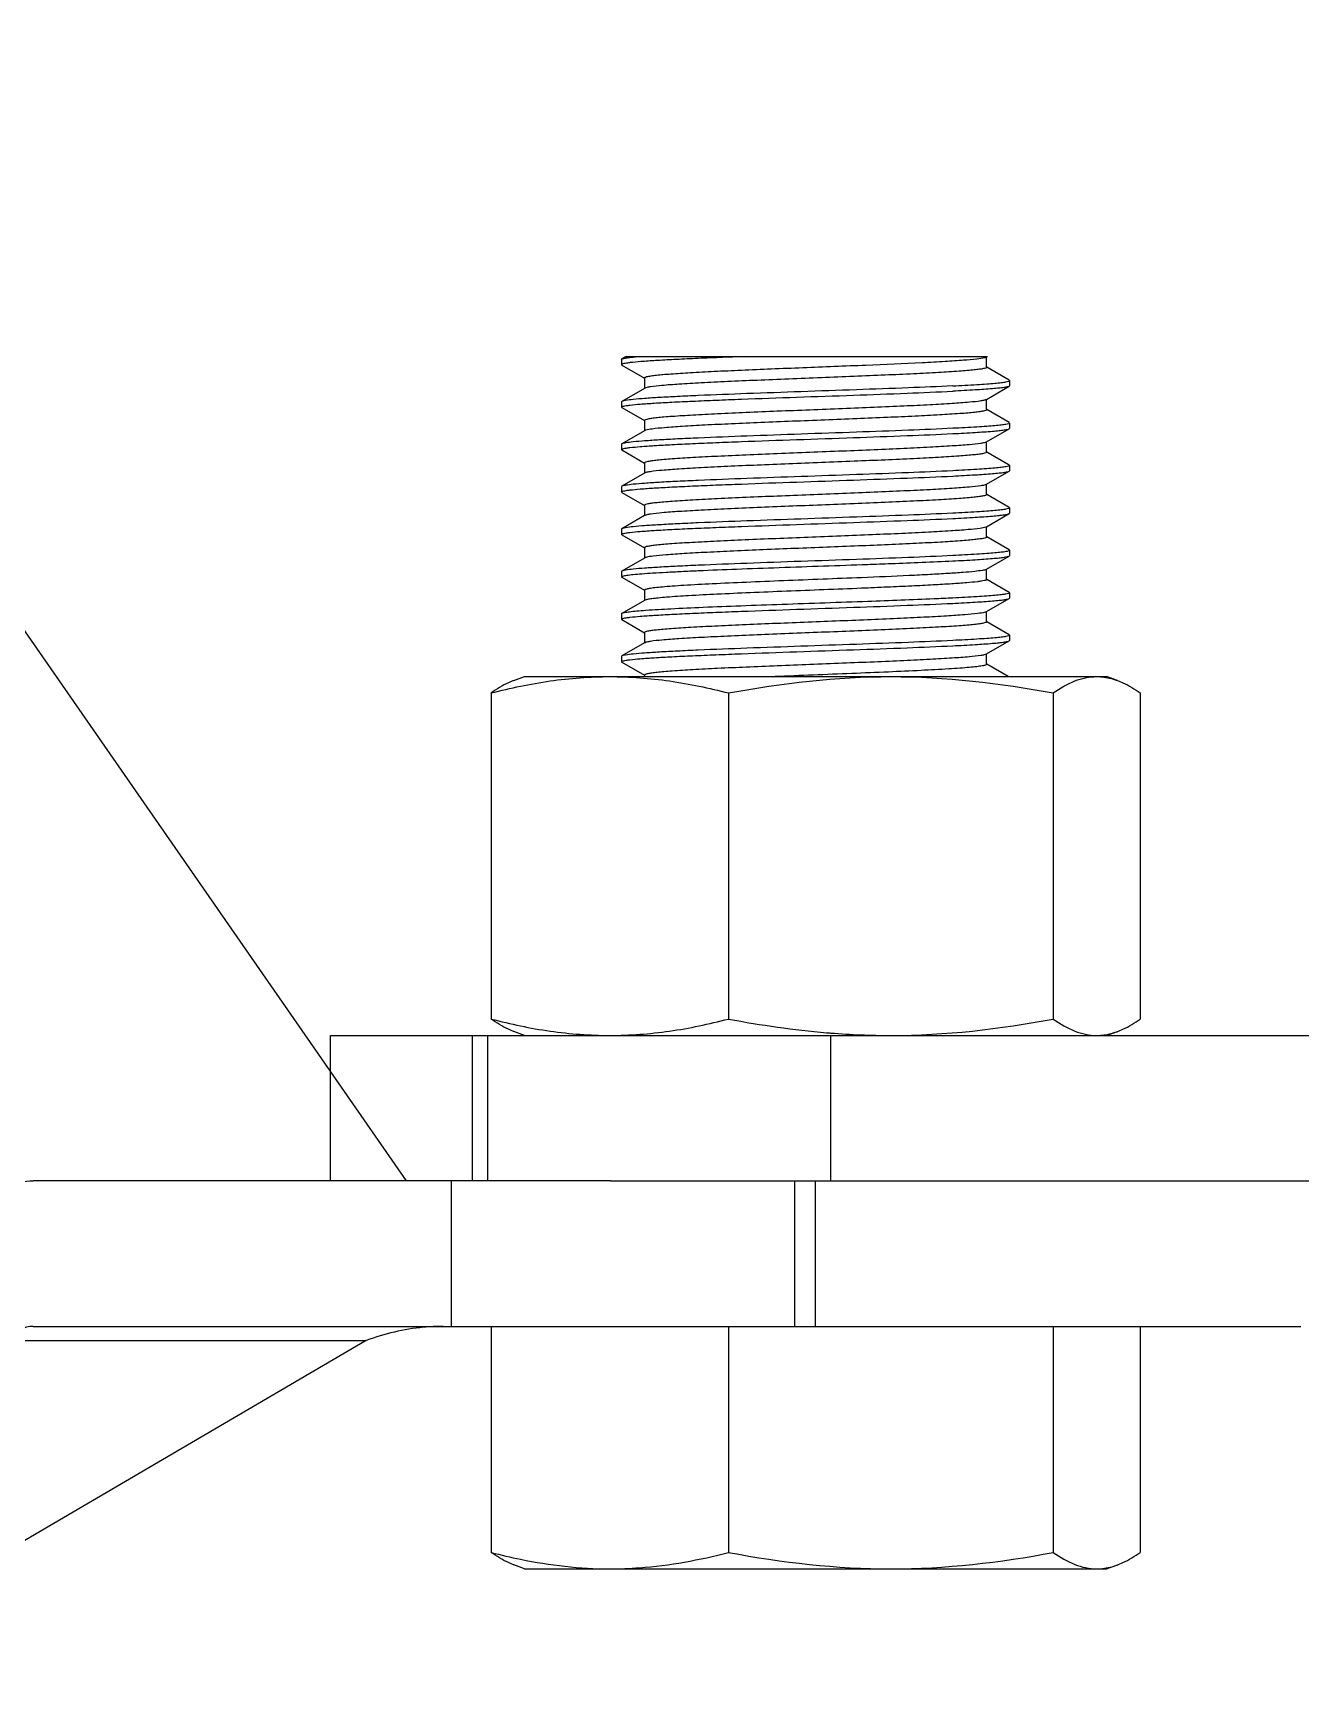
# Model space of a CAD drawing. Extents: x 27938 to 650306, y -92720 to 1524912.
# Drawn here: x 330611 to 331218, y 845844 to 846641 of the extents above; entities that cross this region are included whole.
import ezdxf

# ---------------------------------------------------------------- set-up
doc = ezdxf.new("R2010")
doc.units = 0
doc.header["$LTSCALE"] = 1000
doc.header["$MEASUREMENT"] = 0
doc.styles.get("Standard").update_dxf_attribs({"font": 'gbenor.shx', "bigfont": 'gbcbig.shx'})
doc.dimstyles.get("Standard").update_dxf_attribs({"dimtxt": 0.18, "dimasz": 0.18, "dimexe": 0.18, "dimexo": 0.0625, "dimgap": 0.09, "dimtad": 0, "dimtih": 1, "dimtoh": 1, "dimdec": 4, "dimzin": 0, "dimdsep": 46, "dimtxsty": 'Standard', "dimcen": 0.09, "dimadec": 0, "dimazin": 0, "dimtfac": 1, "dimtdec": 4, "dimtofl": 0, "dimtmove": 0, "dimatfit": 3, "dimfxl": 1, "dimtolj": 1, "dimtzin": 0, "dimarcsym": 0})

msp = doc.modelspace()

# ---------------------------------------------------------------- linework, layer by layer
at = {"linetype": 'Continuous'}
for p, q in [((330894.69, 846486.55), (330892.67, 846485.39)), ((330894.69, 846486.55), (331067.68, 846486.55)), ((331067.13, 846486.24), (331067.68, 846486.55)), ((331067.32, 846481.37), (331067.32, 846486.35)), ((330892.5, 846485.2), (330892.67, 846485.39)), ((330892.5, 846485.2), (330892.5, 846482.66)), ((330892.67, 846482.47), (330903.49, 846476.21)), ((331078.19, 846475.23), (331067.37, 846481.46)), ((330903.54, 846471.32), (330892.67, 846465.07)), ((330903.54, 846476.29), (330903.54, 846471.32)), ((330903.73, 846471.43), (330903.54, 846471.32)), ((331067.32, 846466.02), (331078.19, 846472.31)), ((331078.36, 846475.03), (331078.19, 846475.23)), ((331078.36, 846472.5), (331078.19, 846472.31)), ((331078.36, 846475.03), (331078.36, 846472.5)), ((330892.67, 846465.07), (330892.5, 846464.87)), ((330892.5, 846464.87), (330892.5, 846462.34)), ((330892.67, 846462.14), (330892.5, 846462.34)), ((330892.67, 846462.14), (330903.49, 846455.88)), ((331067.13, 846465.91), (331067.32, 846466.02)), ((331067.32, 846461.05), (331067.32, 846466.02)), ((330903.54, 846455.96), (330903.54, 846450.99)), ((331078.19, 846454.9), (331067.37, 846461.13)), ((331078.19, 846454.9), (331078.36, 846454.71)), ((331078.36, 846454.71), (331078.36, 846452.17)), ((330903.54, 846450.99), (330892.67, 846444.74)), ((330903.73, 846451.1), (330903.54, 846450.99)), ((330904.01, 846451.23), (330903.73, 846451.1)), ((331067.32, 846445.69), (331078.19, 846451.98)), ((331078.19, 846451.98), (331078.36, 846452.17)), ((330892.67, 846444.74), (330892.5, 846444.54)), ((330892.5, 846444.54), (330892.5, 846442.01)), ((330892.67, 846441.81), (330892.5, 846442.01)), ((330892.67, 846441.81), (330903.49, 846435.55)), ((331067.13, 846445.58), (331067.32, 846445.69)), ((331067.32, 846440.72), (331067.32, 846445.69)), ((331078.19, 846434.57), (331067.37, 846440.8)), ((330903.54, 846430.67), (330892.67, 846424.41)), ((330903.54, 846435.64), (330903.54, 846430.67)), ((330903.73, 846430.78), (330903.54, 846430.67)), ((331067.32, 846425.36), (331078.19, 846431.65)), ((331078.19, 846434.57), (331078.36, 846434.38)), ((331078.19, 846431.65), (331078.36, 846431.84)), ((331078.36, 846434.38), (331078.36, 846431.84)), ((330892.67, 846424.41), (330892.5, 846424.21)), ((330892.5, 846424.21), (330892.5, 846421.68)), ((331067.13, 846425.25), (331067.32, 846425.36)), ((331067.32, 846420.39), (331067.32, 846425.36)), ((330892.67, 846421.49), (330892.5, 846421.68)), ((330892.67, 846421.49), (330903.49, 846415.23)), ((330903.54, 846415.31), (330903.54, 846410.34)), ((331078.19, 846414.25), (331067.37, 846420.47)), ((331078.19, 846414.25), (331078.36, 846414.05)), ((331078.36, 846414.05), (331078.36, 846411.52)), ((330903.54, 846410.34), (330892.67, 846404.08)), ((330903.73, 846410.45), (330903.54, 846410.34)), ((331067.32, 846405.03), (331078.19, 846411.32)), ((331078.19, 846411.32), (331078.36, 846411.52)), ((330892.67, 846404.08), (330892.5, 846403.89)), ((330892.5, 846403.89), (330892.5, 846401.35)), ((330892.67, 846401.16), (330892.5, 846401.35)), ((330892.67, 846401.16), (330903.49, 846394.9)), ((331067.13, 846404.92), (331067.01, 846404.86)), ((331067.13, 846404.92), (331067.32, 846405.03)), ((331067.32, 846400.06), (331067.32, 846405.03)), ((331078.19, 846393.92), (331067.37, 846400.15)), ((330903.54, 846394.98), (330903.54, 846390.01)), ((330903.73, 846390.12), (330903.54, 846390.01)), ((331067.32, 846384.71), (331078.19, 846390.99)), ((331078.19, 846393.92), (331078.36, 846393.72)), ((331078.19, 846390.99), (331078.36, 846391.19)), ((331078.36, 846393.72), (331078.36, 846391.19)), ((330892.67, 846383.75), (330892.5, 846383.56)), ((330892.5, 846383.56), (330892.5, 846381.02)), ((330903.54, 846390.01), (330892.67, 846383.75)), ((331067.13, 846384.6), (331067.32, 846384.71)), ((331067.32, 846379.73), (331067.32, 846384.71)), ((330892.67, 846380.83), (330892.5, 846381.02)), ((330892.67, 846380.83), (330903.49, 846374.57)), ((330903.54, 846374.65), (330903.54, 846369.68)), ((331078.19, 846373.59), (331067.37, 846379.82)), ((330903.54, 846369.68), (330892.67, 846363.43)), ((330903.73, 846369.79), (330903.54, 846369.68)), ((331067.32, 846364.38), (331078.19, 846370.67)), ((331078.19, 846373.59), (331078.36, 846373.39)), ((331078.19, 846370.67), (331078.36, 846370.86)), ((331078.36, 846373.39), (331078.36, 846370.86)), ((330892.67, 846363.43), (330892.5, 846363.23)), ((330892.5, 846363.23), (330892.5, 846360.7)), ((330892.67, 846360.5), (330892.5, 846360.7)), ((330892.67, 846360.5), (330903.49, 846354.24)), ((331067.13, 846364.27), (331067.32, 846364.38)), ((331067.32, 846359.41), (331067.32, 846364.38)), ((331078.19, 846353.26), (331067.37, 846359.49)), ((330903.54, 846354.32), (330903.54, 846349.35)), ((331067.32, 846344.05), (331078.19, 846350.34)), ((331078.19, 846353.26), (331078.36, 846353.07)), ((331078.19, 846350.34), (331078.36, 846350.53)), ((331078.36, 846353.07), (331078.36, 846350.53)), ((330892.67, 846343.1), (330892.5, 846342.9)), ((330892.5, 846342.9), (330892.5, 846340.37)), ((330903.54, 846349.35), (330892.67, 846343.1)), ((330903.73, 846349.46), (330903.54, 846349.35)), ((331067.13, 846343.94), (331067.32, 846344.05)), ((331067.32, 846339.08), (331067.32, 846344.05)), ((330892.67, 846340.17), (330892.5, 846340.37)), ((330892.67, 846340.17), (330903.49, 846333.91)), ((331077.69, 846333.22), (331067.37, 846339.16)), ((330840.91, 846331.35), (330846.04, 846333.22)), ((330846.04, 846333.22), (331124.82, 846333.22)), ((330903.54, 846334), (330903.54, 846333.22)), ((331129.95, 846331.35), (331124.82, 846333.22)), ((330829.96, 846325.37), (330829.96, 846169.15)), ((330943.77, 846325.37), (330943.77, 846169.15)), ((331099.25, 846325.37), (331099.25, 846169.15)), ((331140.9, 846325.37), (331140.9, 846169.15)), ((330753.11, 846091.61), (330753.11, 846161.3)), ((330753.12, 846161.3), (331275.83, 846161.3)), ((330821.16, 846091.61), (330821.16, 846161.3)), ((330828.33, 846161.3), (330828.33, 846091.61)), ((330846.04, 846161.3), (330840.91, 846163.17)), ((330992.61, 846161.3), (330992.61, 846091.61)), ((331124.82, 846161.3), (331129.95, 846163.17)), ((330887.14, 846091.61), (330610.74, 846091.61)), ((330811.01, 846021.91), (330811.01, 846091.61)), ((330887.14, 846091.61), (331275.83, 846091.61)), ((330975.28, 846091.61), (330975.28, 846021.91)), ((330985.43, 846021.91), (330985.43, 846091.61)), ((330610.74, 846021.91), (331217.75, 846021.91)), ((330829.96, 846021.91), (330829.96, 845913.6)), ((330943.77, 846021.91), (330943.77, 845913.6)), ((331099.25, 846021.91), (331099.25, 845913.6)), ((331140.9, 846021.91), (331140.9, 845913.6)), ((330770.23, 846015.11), (330478.13, 845844)), ((330599.12, 846015.11), (330770.23, 846015.11)), ((330846.04, 845905.75), (330840.91, 845907.62)), ((330846.04, 845905.75), (331124.82, 845905.75)), ((331124.82, 845905.75), (331129.95, 845907.62))]:
    msp.add_line(p, q, dxfattribs=at)
for centre, radius, start, end in [((331023.13, 846548.43), 387.17, 265.19353, 265.48987), ((331021.7, 846528.06), 366.76, 265.46181, 269.96998)]:
    msp.add_arc(centre, radius, start, end, dxfattribs=at)
for points, knots in [([(330951.92, 846486.55), (330947.72, 846486.4), (330939.67, 846486.09), (330928.2, 846485.61), (330918.02, 846485.13), (330909.36, 846484.66), (330902.41, 846484.19), (330897.75, 846483.78), (330895.03, 846483.44), (330893.68, 846483.19), (330892.95, 846483.01), (330892.5, 846482.78), (330892.5, 846482.66)], [0, 0, 0, 0, 0.211213, 0.405075, 0.577151, 0.723639, 0.84124, 0.927369, 0.958032, 0.980246, 0.994009, 1, 1, 1, 1]), ([(330892.67, 846485.39), (330892.94, 846485.55), (330893.79, 846485.75), (330896.38, 846486.2), (330898.73, 846486.4), (330900.52, 846486.55)], [0, 0, 0, 0, 0.115704, 0.32127, 1, 1, 1, 1]), ([(331066.4, 846485.97), (331065.2, 846485.65), (331061.82, 846485.25), (331055.52, 846484.66), (331046.76, 846484.1), (331031.16, 846483.25), (331008.43, 846482.28), (330984.35, 846481.33), (330964.46, 846480.54), (330950.29, 846479.95), (330937.35, 846479.36), (330926.09, 846478.77), (330917.93, 846478.26), (330912.54, 846477.83), (330909.41, 846477.53), (330906.98, 846477.25), (330905.14, 846476.95), (330904.17, 846476.72), (330903.54, 846476.45), (330903.54, 846476.29)], [0, 0, 0, 0, 0.022892, 0.062149, 0.116485, 0.184035, 0.349034, 0.53441, 0.626761, 0.714589, 0.794837, 0.864719, 0.921811, 0.944929, 0.96415, 0.979322, 0.990328, 0.997134, 1, 1, 1, 1]), ([(331067.13, 846486.24), (331067.09, 846486.21), (331066.86, 846486.1), (331066.61, 846486.02), (331066.4, 846485.97)], [0, 0, 0, 0, 0.189122, 1, 1, 1, 1]), ([(330892.5, 846482.66), (330892.5, 846482.63), (330892.55, 846482.54), (330892.63, 846482.5), (330892.67, 846482.47)], [0, 0, 0, 0, 0.399347, 1, 1, 1, 1]), ([(331067.32, 846481.37), (331067.32, 846481.21), (331066.66, 846480.94), (331065.64, 846480.7), (331063.69, 846480.39), (331061.14, 846480.1), (331057.84, 846479.79), (331052.17, 846479.36), (331043.6, 846478.83), (331031.81, 846478.23), (331018.3, 846477.62), (331003.59, 846477.01), (330988.21, 846476.4), (330972.73, 846475.79), (330957.71, 846475.18), (330943.71, 846474.58), (330931.25, 846473.97), (330920.78, 846473.38), (330912.69, 846472.78), (330907.56, 846472.29), (330904.89, 846471.81), (330904.01, 846471.59), (330903.73, 846471.43)], [0, 0, 0, 0, 0.002979, 0.01011, 0.021657, 0.037568, 0.057721, 0.081935, 0.141646, 0.214533, 0.297927, 0.388772, 0.483731, 0.57932, 0.672029, 0.758455, 0.835426, 0.900125, 0.95019, 0.983823, 0.994112, 1, 1, 1, 1]), ([(330892.5, 846462.34), (330892.5, 846462.45), (330892.93, 846462.67), (330893.64, 846462.85), (330894.93, 846463.09), (330897.54, 846463.43), (330902.03, 846463.84), (330908.71, 846464.29), (330917.06, 846464.76), (330926.89, 846465.22), (330937.99, 846465.69), (330954.61, 846466.34), (330976.58, 846467.11), (331003.04, 846468.03), (331027.98, 846468.94), (331043.84, 846469.6), (331051.14, 846469.96)], [0, 0, 0, 0, 0.002173, 0.007141, 0.015151, 0.026213, 0.057299, 0.099789, 0.152784, 0.215146, 0.28553, 0.362415, 0.528944, 0.700408, 0.86206, 1, 1, 1, 1]), ([(331051.14, 846472.49), (331044.05, 846472.14), (331028.65, 846471.5), (331004.41, 846470.61), (330978.61, 846469.72), (330953.38, 846468.83), (330933.65, 846468.06), (330919.69, 846467.42), (330911.09, 846466.97), (330904.05, 846466.51), (330898.63, 846466.11), (330895.07, 846465.61), (330893.2, 846465.37), (330892.67, 846465.07)], [0, 0, 0, 0, 0.134252, 0.291373, 0.458536, 0.622095, 0.768682, 0.831793, 0.886343, 0.931217, 0.965509, 0.98855, 1, 1, 1, 1]), ([(331051.14, 846472.49), (331055, 846472.68), (331060.42, 846472.97), (331067.12, 846473.42), (331071.03, 846473.73), (331074.05, 846474.03), (331076.37, 846474.34), (331077.54, 846474.6), (331078.36, 846474.85), (331078.36, 846475.03)], [0, 0, 0, 0, 0.42187, 0.59314, 0.735705, 0.848286, 0.929875, 0.980006, 1, 1, 1, 1]), ([(331078.19, 846472.31), (331077.92, 846472.15), (331077.06, 846471.95), (331075.43, 846471.66), (331073.04, 846471.39), (331068.46, 846470.97), (331061.08, 846470.47), (331054.73, 846470.14), (331051.14, 846469.96)], [0, 0, 0, 0, 0.034368, 0.095688, 0.183981, 0.298624, 0.6033, 1, 1, 1, 1]), ([(331067.13, 846465.91), (331066.86, 846465.75), (331065.98, 846465.53), (331063.32, 846465.05), (331058.18, 846464.56), (331050.1, 846463.96), (331039.63, 846463.37), (331027.17, 846462.76), (331013.17, 846462.16), (330998.15, 846461.55), (330982.67, 846460.94), (330967.29, 846460.33), (330952.57, 846459.72), (330939.06, 846459.11), (330927.26, 846458.51), (330918.7, 846457.98), (330913.02, 846457.55), (330909.73, 846457.24), (330907.17, 846456.95), (330905.23, 846456.64), (330904.21, 846456.4), (330903.54, 846456.13), (330903.54, 846455.96)], [0, 0, 0, 0, 0.005873, 0.016149, 0.049758, 0.099805, 0.164491, 0.241457, 0.327882, 0.420596, 0.516193, 0.611164, 0.702021, 0.785429, 0.858328, 0.91805, 0.94227, 0.962424, 0.97834, 0.989887, 0.997022, 1, 1, 1, 1]), ([(331067.32, 846461.05), (331067.32, 846460.89), (331066.68, 846460.61), (331065.68, 846460.38), (331063.78, 846460.07), (331061.29, 846459.79), (331058.07, 846459.48), (331052.53, 846459.05), (331044.16, 846458.53), (331032.61, 846457.94), (331019.37, 846457.34), (331004.92, 846456.74), (330989.76, 846456.13), (330974.45, 846455.53), (330959.53, 846454.93), (330945.55, 846454.33), (330932.99, 846453.73), (330922.31, 846453.13), (330913.88, 846452.58), (330908.06, 846451.96), (330905, 846451.6), (330904.01, 846451.23)], [0, 0, 0, 0, 0.002924, 0.0099, 0.021186, 0.036743, 0.056446, 0.080134, 0.138588, 0.210032, 0.291918, 0.381318, 0.475031, 0.569704, 0.661945, 0.748452, 0.826132, 0.892206, 0.944323, 0.980649, 1, 1, 1, 1]), ([(331078.36, 846454.71), (331078.36, 846454.52), (331077.53, 846454.27), (331076.36, 846454.01), (331074.04, 846453.7), (331071.02, 846453.4), (331067.12, 846453.09), (331060.41, 846452.64), (331055, 846452.36), (331051.14, 846452.17)], [0, 0, 0, 0, 0.020035, 0.0702, 0.151811, 0.264397, 0.406958, 0.578212, 1, 1, 1, 1]), ([(330892.5, 846442.01), (330892.5, 846442.12), (330892.93, 846442.35), (330893.64, 846442.52), (330894.93, 846442.76), (330897.55, 846443.1), (330902.03, 846443.51), (330908.72, 846443.96), (330917.07, 846444.43), (330926.9, 846444.89), (330938, 846445.36), (330954.61, 846446.01), (330976.58, 846446.79), (331003.04, 846447.7), (331027.98, 846448.61), (331043.84, 846449.27), (331051.14, 846449.63)], [0, 0, 0, 0, 0.002178, 0.007152, 0.015169, 0.026237, 0.057333, 0.09983, 0.15283, 0.215192, 0.285574, 0.362456, 0.52898, 0.700433, 0.86207, 1, 1, 1, 1]), ([(331051.14, 846452.17), (331044.05, 846451.82), (331028.65, 846451.17), (331004.41, 846450.28), (330978.62, 846449.39), (330953.38, 846448.5), (330933.65, 846447.73), (330919.69, 846447.09), (330911.1, 846446.64), (330904.05, 846446.18), (330898.63, 846445.78), (330895.07, 846445.28), (330893.2, 846445.04), (330892.67, 846444.74)], [0, 0, 0, 0, 0.134248, 0.291365, 0.458529, 0.622083, 0.768673, 0.831788, 0.88634, 0.931214, 0.965507, 0.988548, 1, 1, 1, 1]), ([(331051.14, 846449.63), (331054.73, 846449.81), (331061.08, 846450.15), (331068.46, 846450.64), (331073.04, 846451.06), (331075.43, 846451.34), (331077.06, 846451.62), (331077.92, 846451.82), (331078.19, 846451.98)], [0, 0, 0, 0, 0.396702, 0.701374, 0.816021, 0.904313, 0.965635, 1, 1, 1, 1]), ([(331067.13, 846445.58), (331066.86, 846445.42), (331065.98, 846445.2), (331063.32, 846444.72), (331058.18, 846444.24), (331050.1, 846443.63), (331039.63, 846443.04), (331027.17, 846442.44), (331013.17, 846441.83), (330998.15, 846441.22), (330982.67, 846440.61), (330967.29, 846440), (330952.57, 846439.39), (330939.06, 846438.78), (330927.26, 846438.18), (330918.7, 846437.66), (330913.03, 846437.22), (330909.73, 846436.91), (330907.17, 846436.62), (330905.23, 846436.31), (330904.21, 846436.07), (330903.54, 846435.8), (330903.54, 846435.64)], [0, 0, 0, 0, 0.005875, 0.016149, 0.049759, 0.099805, 0.164492, 0.241457, 0.327882, 0.420594, 0.516191, 0.611162, 0.702019, 0.785427, 0.858326, 0.918049, 0.942268, 0.962424, 0.978338, 0.989888, 0.99702, 1, 1, 1, 1]), ([(331067.32, 846440.72), (331067.32, 846440.56), (331066.66, 846440.28), (331065.64, 846440.04), (331063.69, 846439.73), (331061.14, 846439.44), (331057.84, 846439.14), (331052.17, 846438.7), (331043.6, 846438.17), (331031.81, 846437.57), (331018.3, 846436.96), (331003.59, 846436.36), (330988.21, 846435.75), (330972.73, 846435.14), (330957.71, 846434.53), (330943.71, 846433.92), (330931.25, 846433.31), (330920.78, 846432.72), (330912.69, 846432.12), (330907.56, 846431.63), (330904.89, 846431.15), (330904.01, 846430.94), (330903.73, 846430.78)], [0, 0, 0, 0, 0.002979, 0.01011, 0.021657, 0.037569, 0.057721, 0.081935, 0.141646, 0.214533, 0.297927, 0.388772, 0.483732, 0.579321, 0.67203, 0.758455, 0.835427, 0.900125, 0.95019, 0.983823, 0.994112, 1, 1, 1, 1]), ([(331051.14, 846431.84), (331044.05, 846431.49), (331028.65, 846430.84), (331004.41, 846429.95), (330978.62, 846429.06), (330953.38, 846428.17), (330933.65, 846427.41), (330919.69, 846426.76), (330911.09, 846426.32), (330904.05, 846425.85), (330898.63, 846425.45), (330895.07, 846424.96), (330893.2, 846424.71), (330892.67, 846424.41)], [0, 0, 0, 0, 0.134249, 0.291363, 0.458528, 0.622088, 0.768678, 0.831792, 0.886344, 0.931218, 0.96551, 0.98855, 1, 1, 1, 1]), ([(331078.36, 846434.38), (331078.36, 846434.19), (331077.53, 846433.94), (331076.36, 846433.68), (331074.04, 846433.37), (331071.02, 846433.07), (331067.12, 846432.76), (331060.41, 846432.31), (331055, 846432.03), (331051.14, 846431.84)], [0, 0, 0, 0, 0.020036, 0.070205, 0.151815, 0.264402, 0.40696, 0.57821, 1, 1, 1, 1]), ([(331051.14, 846429.3), (331054.73, 846429.48), (331061.08, 846429.82), (331068.46, 846430.31), (331073.04, 846430.73), (331075.43, 846431.01), (331077.06, 846431.29), (331077.92, 846431.49), (331078.19, 846431.65)], [0, 0, 0, 0, 0.396701, 0.701381, 0.816026, 0.904316, 0.965635, 1, 1, 1, 1]), ([(330892.5, 846421.68), (330892.5, 846421.79), (330892.93, 846422.02), (330893.64, 846422.19), (330894.93, 846422.44), (330897.54, 846422.77), (330902.03, 846423.18), (330908.71, 846423.64), (330917.07, 846424.1), (330926.9, 846424.57), (330938, 846425.04), (330954.61, 846425.68), (330976.58, 846426.46), (331003.04, 846427.37), (331027.98, 846428.28), (331043.84, 846428.94), (331051.14, 846429.3)], [0, 0, 0, 0, 0.002176, 0.007147, 0.015161, 0.026226, 0.057318, 0.099812, 0.152812, 0.215177, 0.285562, 0.362446, 0.528971, 0.70043, 0.86207, 1, 1, 1, 1]), ([(331067.13, 846425.25), (331066.86, 846425.09), (331065.98, 846424.87), (331063.32, 846424.4), (331058.18, 846423.91), (331050.1, 846423.31), (331039.63, 846422.72), (331027.17, 846422.11), (331013.17, 846421.5), (330998.15, 846420.89), (330982.67, 846420.28), (330967.29, 846419.67), (330952.57, 846419.06), (330939.06, 846418.46), (330927.26, 846417.85), (330918.7, 846417.33), (330913.03, 846416.89), (330909.73, 846416.58), (330907.17, 846416.29), (330905.23, 846415.98), (330904.21, 846415.75), (330903.54, 846415.47), (330903.54, 846415.31)], [0, 0, 0, 0, 0.005873, 0.016149, 0.049758, 0.099805, 0.164491, 0.241456, 0.327881, 0.420594, 0.516191, 0.611162, 0.702019, 0.785427, 0.858327, 0.918049, 0.942268, 0.962424, 0.978339, 0.989888, 0.997022, 1, 1, 1, 1]), ([(331067.32, 846420.39), (331067.32, 846420.23), (331066.66, 846419.95), (331065.64, 846419.72), (331063.69, 846419.41), (331061.14, 846419.11), (331057.84, 846418.81), (331052.17, 846418.37), (331043.6, 846417.85), (331031.81, 846417.24), (331018.3, 846416.64), (331003.59, 846416.03), (330988.21, 846415.42), (330972.73, 846414.81), (330957.71, 846414.2), (330943.71, 846413.59), (330931.25, 846412.98), (330920.78, 846412.39), (330912.69, 846411.79), (330907.56, 846411.31), (330904.89, 846410.83), (330904.01, 846410.61), (330903.73, 846410.45)], [0, 0, 0, 0, 0.002979, 0.010111, 0.021657, 0.037569, 0.057721, 0.081936, 0.141647, 0.214533, 0.297928, 0.388772, 0.483731, 0.57932, 0.672029, 0.758454, 0.835426, 0.900125, 0.95019, 0.983823, 0.99411, 1, 1, 1, 1]), ([(331078.36, 846414.05), (331078.36, 846413.87), (331077.54, 846413.61), (331076.37, 846413.35), (331074.05, 846413.05), (331071.03, 846412.75), (331067.12, 846412.43), (331060.42, 846411.99), (331055, 846411.7), (331051.14, 846411.51)], [0, 0, 0, 0, 0.019992, 0.07012, 0.151708, 0.264289, 0.406858, 0.578132, 1, 1, 1, 1]), ([(330892.5, 846401.35), (330892.5, 846401.47), (330892.93, 846401.69), (330893.64, 846401.87), (330894.93, 846402.11), (330897.54, 846402.44), (330902.03, 846402.85), (330908.71, 846403.31), (330917.06, 846403.77), (330926.89, 846404.24), (330937.99, 846404.71), (330954.61, 846405.35), (330976.58, 846406.13), (331003.04, 846407.04), (331027.98, 846407.95), (331043.84, 846408.62), (331051.14, 846408.97)], [0, 0, 0, 0, 0.002173, 0.007141, 0.015152, 0.026215, 0.057302, 0.099793, 0.152787, 0.215148, 0.285531, 0.362416, 0.528944, 0.700406, 0.862059, 1, 1, 1, 1]), ([(331051.14, 846411.51), (331044.05, 846411.16), (331028.65, 846410.51), (331004.41, 846409.63), (330978.61, 846408.73), (330953.38, 846407.84), (330933.65, 846407.08), (330919.69, 846406.44), (330911.1, 846405.99), (330904.05, 846405.52), (330898.63, 846405.12), (330895.07, 846404.63), (330893.2, 846404.38), (330892.67, 846404.08)], [0, 0, 0, 0, 0.134252, 0.291373, 0.458536, 0.622093, 0.768681, 0.831792, 0.886342, 0.931216, 0.965508, 0.988549, 1, 1, 1, 1]), ([(331051.14, 846408.97), (331054.73, 846409.15), (331061.08, 846409.49), (331068.46, 846409.98), (331073.04, 846410.41), (331075.43, 846410.68), (331077.06, 846410.96), (331077.92, 846411.17), (331078.19, 846411.32)], [0, 0, 0, 0, 0.396698, 0.701379, 0.816025, 0.904316, 0.965635, 1, 1, 1, 1]), ([(331067.01, 846404.86), (331066.13, 846404.46), (331063.21, 846404.14), (331057.62, 846403.49), (331049.34, 846402.95), (331038.78, 846402.34), (331026.26, 846401.74), (331012.27, 846401.14), (330997.3, 846400.53), (330981.9, 846399.92), (330966.63, 846399.32), (330952.04, 846398.71), (330938.67, 846398.11), (330926.99, 846397.51), (330918.52, 846396.99), (330912.91, 846396.55), (330909.65, 846396.25), (330907.13, 846395.96), (330905.21, 846395.65), (330904.2, 846395.42), (330903.54, 846395.14), (330903.54, 846394.98)], [0, 0, 0, 0, 0.017708, 0.05266, 0.103733, 0.169109, 0.246432, 0.332901, 0.425384, 0.520527, 0.614878, 0.705016, 0.787672, 0.859852, 0.918947, 0.942904, 0.962836, 0.978574, 0.989993, 0.997048, 1, 1, 1, 1]), ([(331067.32, 846400.06), (331067.32, 846399.9), (331066.69, 846399.63), (331065.7, 846399.4), (331063.83, 846399.1), (331061.38, 846398.81), (331058.2, 846398.51), (331052.74, 846398.08), (331044.48, 846397.57), (331033.08, 846396.98), (331019.99, 846396.38), (331005.69, 846395.78), (330985.65, 846394.99), (330965.73, 846394.21), (330946.63, 846393.39), (330934.02, 846392.8), (330923.23, 846392.21), (330914.63, 846391.65), (330908.55, 846391.05), (330905.33, 846390.66), (330904.22, 846390.32)], [0, 0, 0, 0, 0.002894, 0.009781, 0.02092, 0.036276, 0.055728, 0.079118, 0.13686, 0.207489, 0.288521, 0.377101, 0.470105, 0.65622, 0.742765, 0.820836, 0.887682, 0.940956, 0.978809, 1, 1, 1, 1]), ([(331051.14, 846391.18), (331044.05, 846390.83), (331028.65, 846390.18), (331004.41, 846389.3), (330978.62, 846388.41), (330953.38, 846387.52), (330933.65, 846386.75), (330919.69, 846386.11), (330911.1, 846385.66), (330904.05, 846385.2), (330898.63, 846384.79), (330895.07, 846384.3), (330893.2, 846384.06), (330892.67, 846383.75)], [0, 0, 0, 0, 0.134247, 0.291362, 0.458526, 0.62208, 0.768671, 0.831786, 0.886339, 0.931214, 0.965507, 0.988549, 1, 1, 1, 1]), ([(331078.36, 846393.72), (331078.36, 846393.54), (331077.53, 846393.28), (331076.36, 846393.02), (331074.04, 846392.72), (331071.02, 846392.42), (331067.12, 846392.11), (331060.41, 846391.66), (331054.99, 846391.37), (331051.14, 846391.18)], [0, 0, 0, 0, 0.020043, 0.070215, 0.15183, 0.264417, 0.406977, 0.578226, 1, 1, 1, 1]), ([(331051.14, 846388.65), (331054.73, 846388.82), (331061.08, 846389.16), (331068.46, 846389.65), (331073.04, 846390.08), (331075.43, 846390.35), (331077.06, 846390.64), (331077.92, 846390.84), (331078.19, 846390.99)], [0, 0, 0, 0, 0.396703, 0.701376, 0.816022, 0.904313, 0.965635, 1, 1, 1, 1]), ([(330892.5, 846381.02), (330892.5, 846381.26), (330893.68, 846381.52), (330895.23, 846381.86), (330898.43, 846382.19), (330902.53, 846382.56), (330907.84, 846382.92), (330914.13, 846383.28), (330921.38, 846383.65), (330932.64, 846384.16), (330948.27, 846384.79), (330968.28, 846385.51), (330989.21, 846386.24), (331003.34, 846386.73), (331010.37, 846386.98)], [0, 0, 0, 0, 0.006089, 0.021965, 0.047862, 0.083507, 0.128456, 0.182129, 0.243816, 0.312711, 0.468386, 0.640968, 0.821337, 1, 1, 1, 1]), ([(331067.13, 846384.6), (331066.59, 846384.28), (331064.67, 846384.01), (331061.03, 846383.49), (331055.54, 846383.05), (331048.42, 846382.56), (331039.81, 846382.07), (331025.97, 846381.39), (331015.03, 846380.93), (331007.41, 846380.61)], [0, 0, 0, 0, 0.031519, 0.093975, 0.186286, 0.30637, 0.451441, 0.618071, 1, 1, 1, 1]), ([(331010.37, 846386.98), (331014.12, 846387.12), (331027.71, 846387.62), (331041.31, 846388.16), (331051.14, 846388.65)], [0, 0, 0, 0, 0.276123, 1, 1, 1, 1]), ([(331007.41, 846380.61), (331001.21, 846380.36), (330988.76, 846379.87), (330970.32, 846379.14), (330952.68, 846378.42), (330936.77, 846377.7), (330924.98, 846377.07), (330917.05, 846376.55), (330912.38, 846376.18), (330908.75, 846375.83), (330905.95, 846375.47), (330904.55, 846375.16), (330903.54, 846374.87), (330903.54, 846374.65)], [0, 0, 0, 0, 0.178582, 0.358861, 0.531361, 0.686977, 0.817516, 0.87118, 0.916131, 0.951795, 0.977729, 0.993682, 1, 1, 1, 1]), ([(331007.41, 846375.53), (330995.42, 846375.04), (330977.62, 846374.35), (330954.54, 846373.41), (330938.94, 846372.72), (330925.61, 846372.03), (330916.23, 846371.43), (330910.35, 846370.91), (330907.27, 846370.58), (330905.18, 846370.23), (330904.07, 846369.99), (330903.73, 846369.79)], [0, 0, 0, 0, 0.346507, 0.514134, 0.666976, 0.797572, 0.89956, 0.938228, 0.96803, 0.988654, 1, 1, 1, 1]), ([(331067.32, 846379.73), (331067.32, 846379.61), (331066.87, 846379.36), (331066.11, 846379.17), (331064.73, 846378.9), (331061.94, 846378.53), (331057.16, 846378.08), (331050.08, 846377.58), (331041.29, 846377.07), (331031.03, 846376.55), (331019.57, 846376.04), (331011.56, 846375.7), (331007.41, 846375.53)], [0, 0, 0, 0, 0.006256, 0.020361, 0.043043, 0.074306, 0.161877, 0.280955, 0.428478, 0.600577, 0.792785, 1, 1, 1, 1]), ([(330892.5, 846360.7), (330892.5, 846360.81), (330892.93, 846361.03), (330893.64, 846361.21), (330894.93, 846361.45), (330897.54, 846361.79), (330902.03, 846362.2), (330908.71, 846362.65), (330917.07, 846363.12), (330926.9, 846363.58), (330937.99, 846364.05), (330954.61, 846364.7), (330976.58, 846365.47), (331003.04, 846366.39), (331027.98, 846367.3), (331043.84, 846367.96), (331051.14, 846368.32)], [0, 0, 0, 0, 0.002173, 0.007142, 0.015153, 0.026216, 0.057304, 0.099796, 0.152793, 0.215157, 0.285542, 0.362427, 0.528954, 0.700418, 0.862065, 1, 1, 1, 1]), ([(331010.37, 846369.19), (331003.57, 846368.95), (330989.9, 846368.47), (330969.62, 846367.76), (330950.13, 846367.06), (330932.38, 846366.37), (330917.25, 846365.67), (330906.63, 846365.07), (330900, 846364.55), (330896.56, 846364.22), (330894.25, 846363.86), (330893.04, 846363.63), (330892.67, 846363.43)], [0, 0, 0, 0, 0.17307, 0.348034, 0.516277, 0.669479, 0.8001, 0.901708, 0.940017, 0.969349, 0.989377, 1, 1, 1, 1]), ([(331051.14, 846370.85), (331048.16, 846370.71), (331034.57, 846370.08), (331020.97, 846369.57), (331010.37, 846369.19)], [0, 0, 0, 0, 0.219735, 1, 1, 1, 1]), ([(331078.36, 846373.39), (331078.36, 846373.21), (331077.53, 846372.96), (331076.37, 846372.7), (331074.04, 846372.39), (331071.03, 846372.09), (331067.12, 846371.78), (331060.42, 846371.33), (331055, 846371.04), (331051.14, 846370.85)], [0, 0, 0, 0, 0.020015, 0.070166, 0.151766, 0.264352, 0.406913, 0.578172, 1, 1, 1, 1]), ([(331051.14, 846368.32), (331054.73, 846368.5), (331061.08, 846368.83), (331068.46, 846369.33), (331073.04, 846369.75), (331075.43, 846370.02), (331077.06, 846370.31), (331077.92, 846370.51), (331078.19, 846370.67)], [0, 0, 0, 0, 0.396699, 0.701381, 0.816026, 0.904317, 0.965635, 1, 1, 1, 1]), ([(331066.59, 846364.05), (331065.46, 846363.72), (331062.2, 846363.33), (331056.06, 846362.73), (331047.42, 846362.17), (331036.61, 846361.57), (331023.99, 846360.98), (331004.9, 846360.17), (330985, 846359.39), (330965, 846358.6), (330950.73, 846358), (330937.68, 846357.41), (330926.31, 846356.82), (330918.07, 846356.3), (330912.63, 846355.87), (330909.47, 846355.57), (330907.02, 846355.29), (330905.16, 846354.98), (330904.18, 846354.75), (330903.54, 846354.48), (330903.54, 846354.32)], [0, 0, 0, 0, 0.021609, 0.059807, 0.113343, 0.180363, 0.25852, 0.345073, 0.531007, 0.62385, 0.712245, 0.793084, 0.863529, 0.921111, 0.944434, 0.963829, 0.979139, 0.990246, 0.997113, 1, 1, 1, 1]), ([(331067.32, 846359.41), (331067.32, 846359.24), (331066.66, 846358.97), (331065.64, 846358.73), (331063.69, 846358.42), (331061.14, 846358.13), (331057.84, 846357.82), (331052.17, 846357.39), (331043.6, 846356.86), (331031.81, 846356.26), (331018.3, 846355.65), (331003.59, 846355.04), (330988.21, 846354.43), (330972.73, 846353.82), (330957.71, 846353.21), (330943.71, 846352.61), (330931.25, 846352), (330920.78, 846351.41), (330912.69, 846350.81), (330907.56, 846350.32), (330904.89, 846349.84), (330904.01, 846349.63), (330903.73, 846349.46)], [0, 0, 0, 0, 0.002978, 0.010111, 0.021657, 0.037569, 0.05772, 0.081936, 0.141647, 0.214533, 0.297928, 0.388772, 0.483731, 0.57932, 0.672029, 0.758455, 0.835427, 0.900125, 0.95019, 0.983823, 0.99411, 1, 1, 1, 1]), ([(331051.14, 846350.53), (331044.05, 846350.18), (331028.65, 846349.53), (331004.41, 846348.64), (330978.61, 846347.75), (330953.38, 846346.86), (330933.65, 846346.09), (330919.69, 846345.45), (330911.1, 846345), (330904.05, 846344.54), (330898.63, 846344.14), (330895.07, 846343.64), (330893.2, 846343.4), (330892.67, 846343.1)], [0, 0, 0, 0, 0.134252, 0.291373, 0.458535, 0.622091, 0.768679, 0.831791, 0.886341, 0.931215, 0.965508, 0.988549, 1, 1, 1, 1]), ([(331078.36, 846353.07), (331078.36, 846352.88), (331077.53, 846352.63), (331076.37, 846352.37), (331074.05, 846352.06), (331071.03, 846351.76), (331067.12, 846351.45), (331060.42, 846351), (331055, 846350.72), (331051.14, 846350.53)], [0, 0, 0, 0, 0.020002, 0.070139, 0.151732, 0.264313, 0.40688, 0.57815, 1, 1, 1, 1]), ([(331051.14, 846347.99), (331054.73, 846348.17), (331061.08, 846348.51), (331068.46, 846349), (331073.04, 846349.42), (331075.43, 846349.7), (331077.06, 846349.98), (331077.92, 846350.18), (331078.19, 846350.34)], [0, 0, 0, 0, 0.396697, 0.701375, 0.816023, 0.904315, 0.965635, 1, 1, 1, 1]), ([(330892.5, 846340.37), (330892.5, 846340.48), (330892.93, 846340.71), (330893.64, 846340.88), (330894.93, 846341.12), (330897.54, 846341.46), (330902.03, 846341.87), (330908.71, 846342.32), (330917.07, 846342.79), (330926.9, 846343.25), (330937.99, 846343.72), (330954.61, 846344.37), (330976.58, 846345.15), (331003.04, 846346.06), (331027.98, 846346.97), (331043.84, 846347.63), (331051.14, 846347.99)], [0, 0, 0, 0, 0.002175, 0.007144, 0.015156, 0.02622, 0.05731, 0.099803, 0.152798, 0.215159, 0.285541, 0.362425, 0.528953, 0.700413, 0.862061, 1, 1, 1, 1]), ([(331067.13, 846343.94), (331066.86, 846343.78), (331065.98, 846343.56), (331063.32, 846343.08), (331058.18, 846342.6), (331050.1, 846341.99), (331039.63, 846341.4), (331027.17, 846340.8), (331013.17, 846340.19), (330998.15, 846339.58), (330982.67, 846338.97), (330967.29, 846338.36), (330952.57, 846337.75), (330939.06, 846337.14), (330927.26, 846336.54), (330918.7, 846336.02), (330913.03, 846335.58), (330909.73, 846335.27), (330907.17, 846334.98), (330905.23, 846334.67), (330904.21, 846334.43), (330903.54, 846334.16), (330903.54, 846334)], [0, 0, 0, 0, 0.005876, 0.016149, 0.049758, 0.099805, 0.164491, 0.241457, 0.327882, 0.420595, 0.516192, 0.611162, 0.702019, 0.785427, 0.858326, 0.918048, 0.942268, 0.962423, 0.978339, 0.989887, 0.997021, 1, 1, 1, 1]), ([(331067.32, 846339.08), (331067.32, 846338.87), (331066.36, 846338.58), (331065, 846338.27), (331062.29, 846337.92), (331058.78, 846337.57), (331054.27, 846337.22), (331046.58, 846336.7), (331035.14, 846336.09), (331019.67, 846335.38), (331002.44, 846334.67), (330984.35, 846333.95), (330972.1, 846333.47), (330965.99, 846333.22)], [0, 0, 0, 0, 0.006286, 0.022093, 0.047782, 0.083115, 0.127681, 0.18092, 0.310633, 0.465683, 0.638189, 0.81937, 1, 1, 1, 1]), ([(330829.96, 846325.37), (330839.29, 846327.77), (330858.11, 846331.74), (330877.32, 846333.22), (330886.87, 846333.22)], [0, 0, 0, 0, 0.502209, 1, 1, 1, 1]), ([(330841.1, 846331.42), (330840.15, 846331.08), (330836.24, 846329.45), (330832.6, 846327.23), (330829.96, 846325.37)], [0, 0, 0, 0, 0.238306, 1, 1, 1, 1]), ([(330886.87, 846333.22), (330896.42, 846333.22), (330915.63, 846331.74), (330934.44, 846327.77), (330943.77, 846325.37)], [0, 0, 0, 0, 0.497791, 1, 1, 1, 1]), ([(331099.25, 846325.37), (331102.48, 846327.65), (331108.98, 846331.54), (331116.52, 846333.22), (331120.07, 846333.22)], [0, 0, 0, 0, 0.526507, 1, 1, 1, 1]), ([(331120.07, 846333.22), (331120.88, 846333.22), (331124.18, 846333.07), (331127.43, 846332.27), (331129.77, 846331.42)], [0, 0, 0, 0, 0.24568, 1, 1, 1, 1]), ([(331129.77, 846331.42), (331130.72, 846331.08), (331134.63, 846329.45), (331138.27, 846327.23), (331140.9, 846325.37)], [0, 0, 0, 0, 0.238306, 1, 1, 1, 1]), ([(330841.1, 846163.1), (330840.15, 846163.45), (330836.24, 846165.08), (330832.6, 846167.3), (330829.96, 846169.15)], [0, 0, 0, 0, 0.238306, 1, 1, 1, 1]), ([(330829.96, 846169.15), (330839.29, 846166.75), (330858.11, 846162.78), (330877.32, 846161.3), (330886.87, 846161.3)], [0, 0, 0, 0, 0.502209, 1, 1, 1, 1]), ([(330886.87, 846161.3), (330896.42, 846161.3), (330915.63, 846162.78), (330934.44, 846166.75), (330943.77, 846169.15)], [0, 0, 0, 0, 0.497791, 1, 1, 1, 1]), ([(331099.25, 846169.15), (331102.48, 846166.88), (331108.98, 846162.99), (331116.52, 846161.3), (331120.07, 846161.3)], [0, 0, 0, 0, 0.526507, 1, 1, 1, 1]), ([(331129.77, 846163.1), (331130.72, 846163.45), (331134.63, 846165.08), (331138.27, 846167.3), (331140.9, 846169.15)], [0, 0, 0, 0, 0.238306, 1, 1, 1, 1]), ([(331120.07, 846161.3), (331120.88, 846161.3), (331124.18, 846161.46), (331127.43, 846162.25), (331129.77, 846163.1)], [0, 0, 0, 0, 0.24568, 1, 1, 1, 1]), ([(330564.27, 846064.39), (330569.92, 846072.37), (330583.34, 846085.98), (330602.03, 846091.61), (330610.74, 846091.61)], [0, 0, 0, 0, 0.528923, 1, 1, 1, 1]), ([(330610.74, 846021.91), (330609.66, 846021.91), (330605.05, 846021.27), (330601.15, 846017.98), (330599.12, 846015.11)], [0, 0, 0, 0, 0.234763, 1, 1, 1, 1]), ([(330807.06, 846021.91), (330803.89, 846021.91), (330791.37, 846021.33), (330778.98, 846018.4), (330770.23, 846015.11)], [0, 0, 0, 0, 0.253333, 1, 1, 1, 1]), ([(330841.1, 845907.55), (330840.15, 845907.9), (330836.24, 845909.52), (330832.6, 845911.75), (330829.96, 845913.6)], [0, 0, 0, 0, 0.238306, 1, 1, 1, 1]), ([(330829.96, 845913.6), (330834.64, 845912.4), (330853.31, 845908.02), (330872.53, 845905.75), (330886.87, 845905.75)], [0, 0, 0, 0, 0.252048, 1, 1, 1, 1]), ([(330886.87, 845905.75), (330891.64, 845905.75), (330910.82, 845906.47), (330929.82, 845910.01), (330943.77, 845913.6)], [0, 0, 0, 0, 0.248826, 1, 1, 1, 1]), ([(331099.25, 845913.6), (331102.48, 845911.33), (331108.98, 845907.44), (331116.52, 845905.75), (331120.07, 845905.75)], [0, 0, 0, 0, 0.526507, 1, 1, 1, 1]), ([(331129.77, 845907.55), (331130.72, 845907.9), (331134.63, 845909.52), (331138.27, 845911.75), (331140.9, 845913.6)], [0, 0, 0, 0, 0.238306, 1, 1, 1, 1]), ([(331120.07, 845905.75), (331122.52, 845905.75), (331125.84, 845906.24), (331128.97, 845907.26), (331129.77, 845907.55)], [0, 0, 0, 0, 0.743021, 1, 1, 1, 1])]:
    msp.add_open_spline(points, degree=3, knots=knots, dxfattribs=at)
for points in [[(330904.22, 846390.32), (330904.06, 846390.27), (330903.89, 846390.21), (330903.73, 846390.12)], [(331067.13, 846364.27), (331066.96, 846364.17), (331066.77, 846364.11), (331066.59, 846364.05)], [(330943.77, 846325.37), (330969.37, 846330.19), (330995.47, 846333.22), (331021.51, 846333.22)], [(331021.51, 846333.22), (331047.55, 846333.22), (331073.65, 846330.19), (331099.25, 846325.37)], [(330943.77, 846169.15), (330959.29, 846166.23), (330974.95, 846163.94), (330990.69, 846162.62)], [(331021.51, 846161.3), (331047.55, 846161.3), (331073.65, 846164.33), (331099.25, 846169.15)], [(330943.77, 845913.6), (330969.37, 845908.78), (330995.47, 845905.75), (331021.51, 845905.75)], [(331021.51, 845905.75), (331047.55, 845905.75), (331073.65, 845908.78), (331099.25, 845913.6)]]:
    msp.add_open_spline(points, degree=3, dxfattribs=at)

# ---------------------------------------------------------------- leaders
msp.add_leader([(330789.51, 846091.61), (330068.72, 847129.96)], dimstyle='Standard', override={"dimgap": 20, "dimtad": 0})

doc.saveas('drawing.dxf')
